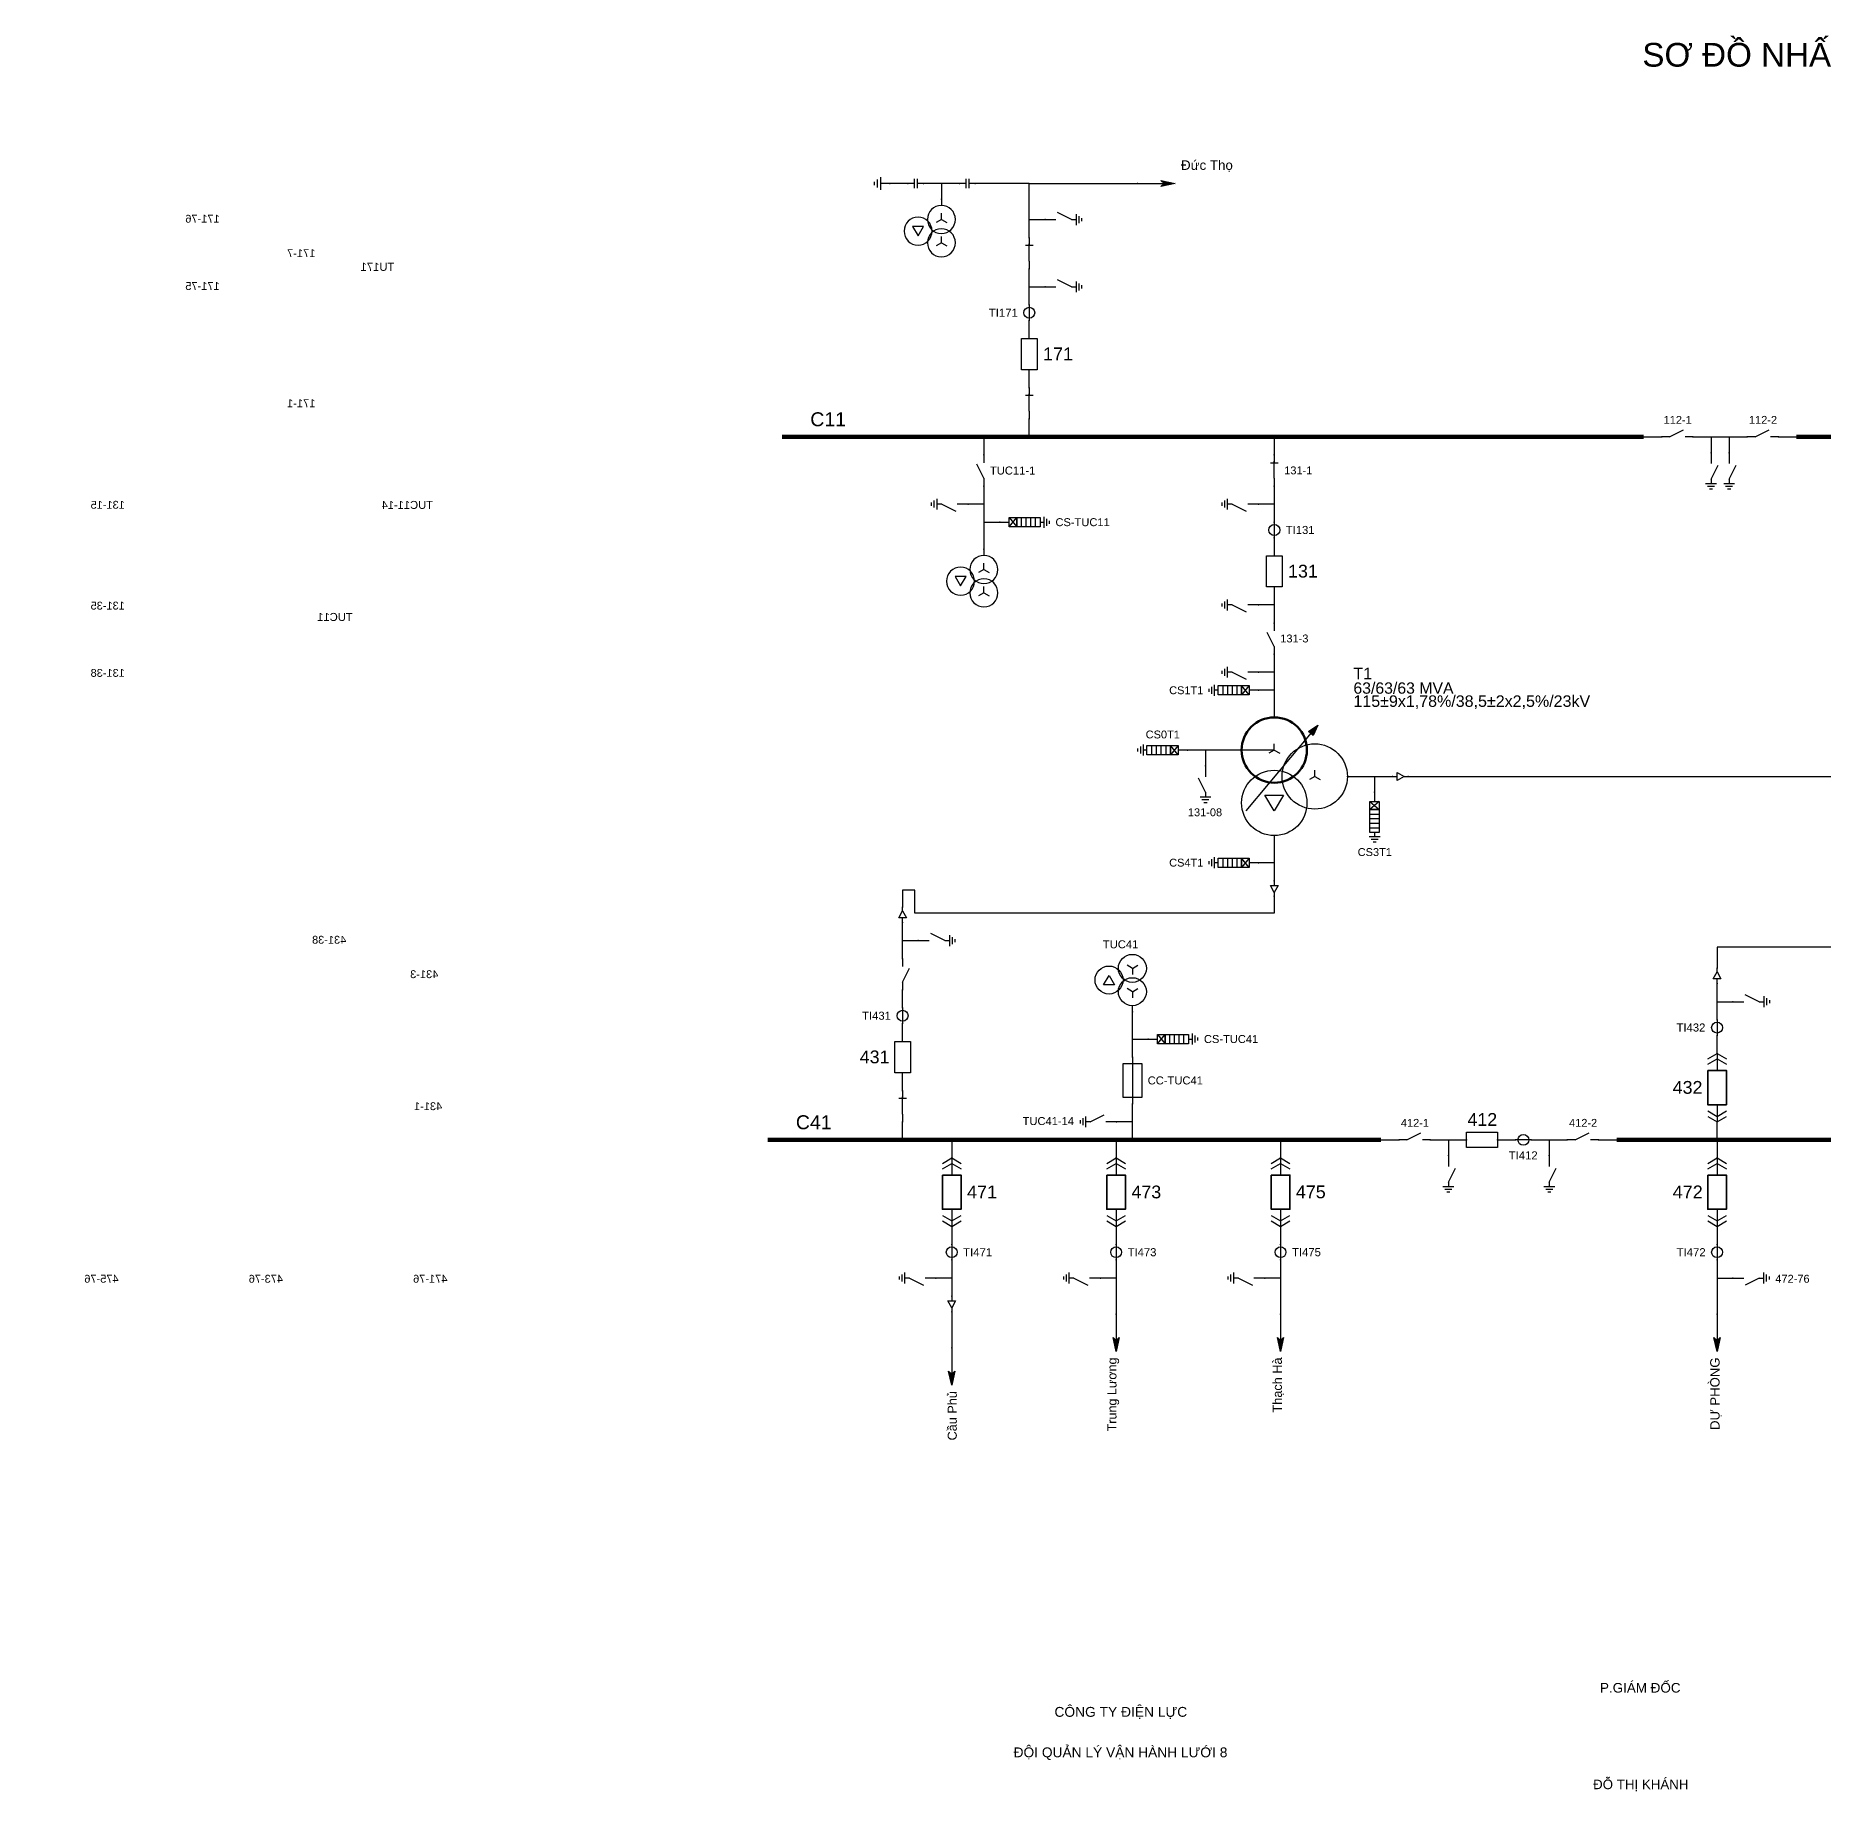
# Model space of a CAD drawing. Header units: millimetres. Extents: x -377 to 411, y 8 to 290.
# Drawn here: x -99.3 to 188, y 7.9 to 290.1 of the extents above; entities that cross this region are included whole.
import ezdxf

# ---------------------------------------------------------------- set-up
doc = ezdxf.new("R2010")
doc.units = ezdxf.units.MM
for name, color, linetype, lineweight in [('BUSBAR_110KV', 1, 'Continuous', 50), ('BUSBAR_22KV', 5, 'Continuous', 50), ('GROUND', 3, 'Continuous', 25), ('HV_110KV', 1, 'Continuous', 25), ('MV_22KV', 5, 'Continuous', 25), ('MV_35KV', 30, 'Continuous', 25)]:
    doc.layers.add(name, color=color, linetype=linetype, lineweight=lineweight)
doc.layers.add('SYM_PORTS', color=8, linetype='Continuous', plot=False)
doc.layers.add('TEXT', color=7, linetype='Continuous')
doc.styles.add('SLD_TEXT', font='arial.ttf')

# ---------------------------------------------------------------- blocks, each defined once
blk = doc.blocks.new('SYM_DISCONNECTOR_CLOSED')
at = {"lineweight": 25}
for points in [[(-0.625, 1.25), (0.625, 1.25)], [(0, 2.5), (0, 1.25)], [(0, -1.25), (0, 1.5)], [(0, -1.25), (0, -2.5)]]:
    blk.add_lwpolyline(points, dxfattribs=at)
at = {"layer": 'SYM_PORTS'}
for p in [(0, 2.5), (0, -2.5)]:
    blk.add_point(p, dxfattribs=at)
blk.add_attdef('DEVICE_CODE', (1.625, -0.5), '', height=2)
blk = doc.blocks.new('SYM_CIRCUIT_BREAKER')
at = {"lineweight": 25}
blk.add_lwpolyline([(-1.25, 2.5), (1.25, 2.5), (1.25, -2.5), (-1.25, -2.5)], close=True, dxfattribs=at)
at = {"layer": 'SYM_PORTS'}
for p in [(0, 2.5), (0, -2.5)]:
    blk.add_point(p, dxfattribs=at)
blk.add_attdef('DEVICE_CODE', (2.25, -0.5), '', height=2)
at = {"flags": 1}
blk.add_attdef('RATING', (2.25, -3.5), '', height=2, dxfattribs=at)
blk = doc.blocks.new('SYM_CURRENT_TRANSFORMER')
at = {"lineweight": 25}
blk.add_lwpolyline([(0, 1.25), (0, -1.25)], dxfattribs=at)
blk.add_circle((0, 0), 0.875, dxfattribs=at)
at = {"layer": 'SYM_PORTS'}
for p in [(0, 1.25), (0, -1.25)]:
    blk.add_point(p, dxfattribs=at)
blk.add_attdef('DEVICE_CODE', (1.875, -1.75), '', height=2)
at = {"flags": 1}
blk.add_attdef('RATIO', (1.875, -4.75), '', height=2, dxfattribs=at)
blk = doc.blocks.new('SYM_EARTHING_SWITCH_OPEN')
at = {"lineweight": 25}
for points in [[(0, 3), (0, 1.25)], [(0, -1.25), (-1.125, 1)], [(-0.875, -2), (0.875, -2)], [(-0.5625, -2.4375), (0.5625, -2.4375)], [(0, -1.25), (0, -2)], [(-0.25, -2.875), (0.25, -2.875)]]:
    blk.add_lwpolyline(points, dxfattribs=at)
at = {"layer": 'SYM_PORTS'}
blk.add_point((0, 3), dxfattribs=at)
blk.add_attdef('DEVICE_CODE', (1.875, 0), '', height=2)
blk = doc.blocks.new('SYM_COUPLING_CAPACITOR')
at = {"lineweight": 25}
for points in [[(-0.75, 0.25), (0.75, 0.25)], [(0, 1.25), (0, 0.25)], [(-0.75, -0.25), (0.75, -0.25)], [(0, -0.25), (0, -1.25)]]:
    blk.add_lwpolyline(points, dxfattribs=at)
at = {"layer": 'SYM_PORTS'}
for p in [(0, 1.25), (0, -1.25)]:
    blk.add_point(p, dxfattribs=at)
blk.add_attdef('DEVICE_CODE', (1.75, -1.75), '', height=2)
blk = doc.blocks.new('SYM_VOLTAGE_TRANSFORMER')
at = {"lineweight": 25}
for points in [[(0, 4.625), (0, 3.625)], [(0, 1.375), (-0.8625, 0.875)], [(0, 1.375), (0, 2.375)], [(0, 1.375), (0.8625, 0.875)], [(0, -2.375), (-0.8625, -2.875)], [(0, -2.375), (0, -1.375)], [(0, -2.375), (0.8625, -2.875)]]:
    blk.add_lwpolyline(points, dxfattribs=at)
blk.add_lwpolyline([(2.875, 0.25), (4.625, 0.25), (3.75, -1.25)], close=True, dxfattribs=at)
for centre in [(0, 1.375), (3.75, -0.5), (0, -2.375)]:
    blk.add_circle(centre, 2.25, dxfattribs=at)
at = {"layer": 'SYM_PORTS'}
blk.add_point((0, 4.625), dxfattribs=at)
blk.add_attdef('DEVICE_CODE', (7, 1.625), '', height=2)
at = {"flags": 1}
blk.add_attdef('RATIO', (7, -1.375), '', height=2, dxfattribs=at)
blk = doc.blocks.new('SYM_GROUND_SYMBOL')
at = {"lineweight": 25}
for points in [[(0, 1.25), (0, -0.25)], [(-1, -0.25), (1, -0.25)], [(-0.625, -0.75), (0.625, -0.75)], [(-0.25, -1.25), (0.25, -1.25)]]:
    blk.add_lwpolyline(points, dxfattribs=at)
at = {"layer": 'SYM_PORTS'}
blk.add_point((0, 1.25), dxfattribs=at)
blk = doc.blocks.new('SYM_LINE_FEEDER_ARROW')
blk.add_hatch(color=7).paths.add_polyline_path([(0, -3), (-0.5, -0.75), (0, -1.25), (0.5, -0.75)])
at = {"lineweight": 25}
blk.add_lwpolyline([(0, 3), (0, -1.25)], dxfattribs=at)
blk.add_lwpolyline([(0, -3), (-0.5, -0.75), (0, -1.25), (0.5, -0.75)], close=True, dxfattribs=at)
at = {"layer": 'SYM_PORTS'}
blk.add_point((0, 3), dxfattribs=at)
blk.add_attdef('LINE_NAME', (1.5, 0), '', height=2)
blk = doc.blocks.new('SYM_DISCONNECTOR_OPEN')
at = {"lineweight": 25}
for points in [[(0, -1.25), (-1.125, 1)], [(0, 2.5), (0, 1.25)], [(0, -1.25), (0, -2.5)]]:
    blk.add_lwpolyline(points, dxfattribs=at)
at = {"layer": 'SYM_PORTS'}
for p in [(0, 2.5), (0, -2.5)]:
    blk.add_point(p, dxfattribs=at)
blk.add_attdef('DEVICE_CODE', (1, -0.5), '', height=2)
blk = doc.blocks.new('SYM_SURGE_ARRESTER')
at = {"lineweight": 25}
for points in [[(0, 4), (0, 2.5)], [(-0.75, 2.5), (0.75, 1.25)], [(0.75, 2.5), (-0.75, 1.25)], [(-0.75, 0.5), (0.75, 0.5)], [(-0.75, -0.25), (0.75, -0.25)], [(-0.75, -1), (0.75, -1)], [(-0.75, -1.75), (0.75, -1.75)], [(0, -2.5), (0, -3.125)], [(-0.875, -3.125), (0.875, -3.125)], [(-0.5625, -3.5625), (0.5625, -3.5625)], [(-0.25, -4), (0.25, -4)]]:
    blk.add_lwpolyline(points, dxfattribs=at)
for points in [[(-0.75, 2.5), (0.75, 2.5), (0.75, 1.25), (-0.75, 1.25)], [(-0.75, 1.25), (0.75, 1.25), (0.75, -2.5), (-0.75, -2.5)]]:
    blk.add_lwpolyline(points, close=True, dxfattribs=at)
at = {"layer": 'SYM_PORTS'}
blk.add_point((0, 4), dxfattribs=at)
blk.add_attdef('DEVICE_CODE', (1.875, 1), '', height=2)
blk = doc.blocks.new('SYM_TRANSFORMER_3W')
blk.add_hatch(color=7).paths.add_polyline_path([(3.75, 8.25), (3.0125, 6.575), (2.2375, 7.225)])
at = {"lineweight": 25}
for points in [[(-7.75, -5.5), (3.0125, 7.35)], [(-3.25, 4.25), (-8.5, 4.25)], [(-3.25, 4.25), (-4.1125, 3.75)], [(-3.25, 4.25), (-3.25, 5.25)], [(-3.25, 4.25), (-2.3875, 3.75)], [(3.25, 0), (2.3875, -0.5)], [(3.25, 0), (3.25, 1)], [(3.25, 0), (4.1125, -0.5)]]:
    blk.add_lwpolyline(points, dxfattribs=at)
for points in [[(3.75, 8.25), (3.0125, 6.575), (2.2375, 7.225)], [(-4.75, -3), (-1.75, -3), (-3.25, -5.5)]]:
    blk.add_lwpolyline(points, close=True, dxfattribs=at)
at = {"lineweight": 50}
blk.add_circle((-3.25, 4.25), 5.25, dxfattribs=at)
at = {"lineweight": 25}
for centre in [(3.25, 0), (-3.25, -4.25)]:
    blk.add_circle(centre, 5.25, dxfattribs=at)
at = {"layer": 'SYM_PORTS'}
for p in [(-3.25, 9.5), (-8.5, 4.25), (8.5, 0), (-3.25, -9.5)]:
    blk.add_point(p, dxfattribs=at)
blk.add_attdef('DEVICE_CODE', (9.5, 6.5), '', height=2)
at = {"flags": 1}
for tag, p in [('POWER', (9.5, 3.5)), ('VOLTAGE_RATIO', (9.5, 0.5))]:
    blk.add_attdef(tag, p, '', height=2, dxfattribs=at)
blk = doc.blocks.new('SYM_CABLE_TERMINATION')
at = {"lineweight": 25}
blk.add_lwpolyline([(-0.625, 0.5), (0.625, 0.5), (0, -0.625)], close=True, dxfattribs=at)
for points in [[(0, 1.25), (0, 0.5)], [(0, -0.625), (0, -1.25)]]:
    blk.add_lwpolyline(points, dxfattribs=at)
at = {"layer": 'SYM_PORTS'}
for p in [(0, 1.25), (0, -1.25)]:
    blk.add_point(p, dxfattribs=at)
blk = doc.blocks.new('SYM_DRAWOUT_BREAKER')
at = {"lineweight": 25}
for points in [[(-1.5, 4.625), (0, 5.5), (1.5, 4.625)], [(-1.5, 3.75), (0, 4.625), (1.5, 3.75)], [(0, 5.5), (0, 2.75)], [(0, -2.75), (0, -5.5)], [(-1.5, -3.75), (0, -4.625), (1.5, -3.75)], [(-1.5, -4.625), (0, -5.5), (1.5, -4.625)]]:
    blk.add_lwpolyline(points, dxfattribs=at)
at = {"lineweight": 35}
blk.add_lwpolyline([(-1.5, 2.75), (1.5, 2.75), (1.5, -2.75), (-1.5, -2.75)], close=True, dxfattribs=at)
at = {"layer": 'SYM_PORTS'}
for p in [(0, 5.5), (0, -5.5)]:
    blk.add_point(p, dxfattribs=at)
blk.add_attdef('DEVICE_CODE', (2.5, 2.5), '', height=2)
at = {"flags": 1}
blk.add_attdef('RATING', (2.5, -0.5), '', height=2, dxfattribs=at)
blk = doc.blocks.new('SYM_FUSE_DISCONNECTOR')
at = {"lineweight": 25}
blk.add_lwpolyline([(0, 3.75), (0, -3.75)], dxfattribs=at)
blk.add_lwpolyline([(-1.5, 2.75), (1.5, 2.75), (1.5, -2.75), (-1.5, -2.75)], close=True, dxfattribs=at)
at = {"layer": 'SYM_PORTS'}
for p in [(0, 3.75), (0, -3.75)]:
    blk.add_point(p, dxfattribs=at)
blk.add_attdef('DEVICE_CODE', (2.5, 0.75), '', height=2)
at = {"flags": 1}
blk.add_attdef('RATING', (2.5, -2.25), '', height=2, dxfattribs=at)

msp = doc.modelspace()

# ---------------------------------------------------------------- linework, layer by layer
at = {"layer": 'BUSBAR_110KV', "const_width": 0.689}
for points in [[(20.66, 225.6), (159.13, 225.6)], [(183.65, 225.6), (326.64, 225.6)]]:
    msp.add_lwpolyline(points, dxfattribs=at)
at = {"layer": 'BUSBAR_22KV', "const_width": 0.689}
for points in [[(18.34, 112.6), (116.91, 112.6)], [(154.74, 112.6), (257.82, 112.6)]]:
    msp.add_lwpolyline(points, dxfattribs=at)
at = {"layer": 'GROUND'}
msp.add_lwpolyline([(40.85, 266.33), (37.95, 266.33)], dxfattribs=at)
at = {"layer": 'HV_110KV'}
for points in [[(46.25, 266.33), (43.35, 266.33)], [(49.16, 266.33), (46.25, 266.33)], [(46.25, 266.33), (46.25, 263.8)], [(60.37, 266.33), (51.66, 266.33)], [(60.37, 260.52), (60.37, 266.33)], [(60.37, 266.33), (77.79, 266.33)], [(60.37, 257.62), (60.37, 260.52)], [(60.37, 260.52), (62.9, 260.52)], [(60.37, 249.71), (60.37, 252.62)], [(60.37, 246.81), (60.37, 249.71)], [(60.37, 249.71), (62.9, 249.71)], [(60.37, 241.4), (60.37, 244.31)], [(60.37, 233.5), (60.37, 236.4)], [(60.37, 225.6), (60.37, 228.5)], [(53.08, 225.6), (53.08, 222.69)], [(99.75, 225.6), (99.75, 222.69)], [(159.13, 225.6), (162.03, 225.6)], [(167.03, 225.6), (169.94, 225.6)], [(169.94, 225.6), (169.94, 223.06)], [(169.94, 225.6), (172.84, 225.6)], [(172.84, 225.6), (172.84, 223.06)], [(172.84, 225.6), (175.75, 225.6)], [(180.75, 225.6), (183.65, 225.6)], [(53.08, 217.69), (53.08, 214.79)], [(99.75, 217.69), (99.75, 214.79)], [(53.08, 214.79), (50.55, 214.79)], [(53.08, 214.79), (53.08, 211.88)], [(99.75, 214.79), (97.22, 214.79)], [(99.75, 214.79), (99.75, 211.88)], [(53.08, 211.88), (55.62, 211.88)], [(53.08, 211.88), (53.08, 207.53)], [(99.75, 209.38), (99.75, 206.48)], [(99.75, 201.48), (99.75, 198.58)], [(99.75, 198.58), (97.22, 198.58)], [(99.75, 198.58), (99.75, 195.67)], [(99.75, 190.67), (99.75, 187.77)], [(99.75, 187.77), (97.22, 187.77)], [(99.75, 187.77), (99.75, 184.86)], [(99.75, 184.86), (97.22, 184.86)], [(99.75, 184.86), (99.75, 180.51)], [(88.69, 175.26), (85.79, 175.26)], [(94.5, 175.26), (88.69, 175.26)], [(88.69, 175.26), (88.69, 172.73)]]:
    msp.add_lwpolyline(points, dxfattribs=at)
at = {"layer": 'MV_22KV'}
for points in [[(99.75, 161.51), (99.75, 157.15)], [(99.75, 157.15), (97.22, 157.15)], [(99.75, 157.15), (99.75, 154.25)], [(99.75, 151.75), (99.75, 149.05), (42, 149.05), (42, 152.72), (40.01, 152.72), (40.01, 150.02)], [(256.99, 151.75), (256.99, 149.05), (256.99, 143.55), (170.9, 143.55), (170.9, 142.91), (170.9, 140.21)], [(40.01, 144.62), (40.01, 147.52)], [(40.01, 141.71), (40.01, 144.62)], [(40.01, 144.62), (42.54, 144.62)], [(40.01, 133.81), (40.01, 136.71)], [(170.9, 134.81), (170.9, 137.71)], [(76.94, 128.81), (76.94, 133.16)], [(170.9, 131.9), (170.9, 134.81)], [(170.9, 134.81), (173.43, 134.81)], [(40.01, 128.4), (40.01, 131.31)], [(170.9, 126.5), (170.9, 129.4)], [(76.94, 125.9), (76.94, 128.81)], [(76.94, 128.81), (79.48, 128.81)], [(40.01, 120.5), (40.01, 123.4)], [(76.94, 115.5), (76.94, 118.4)], [(40.01, 112.6), (40.01, 115.5)], [(76.94, 115.5), (74.41, 115.5)], [(76.94, 112.6), (76.94, 115.5)], [(170.9, 112.6), (170.9, 115.5)], [(47.91, 112.6), (47.91, 109.69)], [(74.33, 112.6), (74.33, 109.69)], [(100.75, 112.6), (100.75, 109.69)], [(116.91, 112.6), (119.81, 112.6)], [(124.81, 112.6), (127.72, 112.6)], [(127.72, 112.6), (127.72, 110.06)], [(127.72, 112.6), (130.62, 112.6)], [(135.62, 112.6), (138.53, 112.6)], [(141.03, 112.6), (143.93, 112.6)], [(143.93, 112.6), (143.93, 110.06)], [(143.93, 112.6), (146.83, 112.6)], [(151.83, 112.6), (154.74, 112.6)], [(170.9, 112.6), (170.9, 109.69)], [(47.91, 98.69), (47.91, 95.79)], [(74.33, 98.69), (74.33, 95.79)], [(100.75, 98.69), (100.75, 95.79)], [(170.9, 98.69), (170.9, 95.79)], [(47.91, 93.29), (47.91, 90.38)], [(74.33, 93.29), (74.33, 90.38)], [(100.75, 93.29), (100.75, 90.38)], [(170.9, 93.29), (170.9, 90.38)], [(47.91, 90.38), (45.38, 90.38)], [(47.91, 90.38), (47.91, 87.48)], [(74.33, 90.38), (71.8, 90.38)], [(74.33, 90.38), (74.33, 84.58)], [(100.75, 90.38), (98.22, 90.38)], [(100.75, 90.38), (100.75, 84.58)], [(170.9, 90.38), (173.43, 90.38)], [(170.9, 90.38), (170.9, 84.58)], [(47.91, 84.98), (47.91, 79.17)]]:
    msp.add_lwpolyline(points, dxfattribs=at)
at = {"layer": 'MV_35KV'}
msp.add_lwpolyline([(121.26, 171.01), (123.96, 171.01), (238.5, 171.01), (238.5, 118.05), (342, 118.05), (342, 65.55), (408, 65.55), (408, 235.05), (391.97, 235.05), (391.97, 237.12, -1), (391.97, 239.12), (391.97, 257.68), (389.27, 257.68)], format="xyb", dxfattribs=at)
for points in [[(111.5, 171.01), (115.86, 171.01)], [(115.86, 171.01), (115.86, 168.48)], [(115.86, 171.01), (118.76, 171.01)]]:
    msp.add_lwpolyline(points, dxfattribs=at)

# ---------------------------------------------------------------- block references
at = {"layer": 'GROUND', "rotation": 270}
msp.add_blockref('SYM_GROUND_SYMBOL', (36.7, 266.33), dxfattribs=at)
at = {"layer": 'HV_110KV'}
for name, p, rotation in [('SYM_COUPLING_CAPACITOR', (42.1, 266.33), 270), ('SYM_COUPLING_CAPACITOR', (50.41, 266.33), 270), ('SYM_LINE_FEEDER_ARROW', (80.79, 266.33), 90)]:
    msp.add_blockref(name, p, dxfattribs=dict(at, rotation=rotation))
ref = msp.add_blockref('SYM_EARTHING_SWITCH_OPEN', (65.9, 260.52), dxfattribs=dict(at, xscale=-1, rotation=90))
ref.add_attrib('DEVICE_CODE', '171-76', (69.74, 260.03), dxfattribs={"layer": 'TEXT', "extrusion": (0, 0, -1), "height": 1.267, "style": 'SLD_TEXT'})
ref = msp.add_blockref('SYM_VOLTAGE_TRANSFORMER', (46.25, 259.17), dxfattribs=dict(at, xscale=-1))
ref.add_attrib('DEVICE_CODE', 'TU171', (41.67, 252.29), dxfattribs={"layer": 'TEXT', "extrusion": (0, 0, -1), "height": 1.291, "style": 'SLD_TEXT'})
ref = msp.add_blockref('SYM_DISCONNECTOR_CLOSED', (60.37, 255.12), dxfattribs=dict(at, xscale=-1))
ref.add_attrib('DEVICE_CODE', '171-7', (54.33, 254.49), dxfattribs={"layer": 'TEXT', "extrusion": (0, 0, -1), "height": 1.28, "style": 'SLD_TEXT'})
ref = msp.add_blockref('SYM_EARTHING_SWITCH_OPEN', (65.9, 249.71), dxfattribs=dict(at, xscale=-1, rotation=90))
ref.add_attrib('DEVICE_CODE', '171-75', (69.74, 249.22), dxfattribs={"layer": 'TEXT', "extrusion": (0, 0, -1), "height": 1.267, "style": 'SLD_TEXT'})
ref = msp.add_blockref('SYM_CURRENT_TRANSFORMER', (60.37, 245.56), dxfattribs=at)
ref.add_attrib('DEVICE_CODE', 'TI171', (53.87, 244.9), dxfattribs={"layer": 'TEXT', "height": 1.309, "style": 'SLD_TEXT'})
ref = msp.add_blockref('SYM_CIRCUIT_BREAKER', (60.37, 238.9), dxfattribs=at)
ref.add_attrib('DEVICE_CODE', '171', (62.58, 237.9), dxfattribs={"layer": 'TEXT', "height": 2.071, "style": 'SLD_TEXT'})
ref = msp.add_blockref('SYM_DISCONNECTOR_CLOSED', (60.37, 231), dxfattribs=dict(at, xscale=-1))
ref.add_attrib('DEVICE_CODE', '171-1', (54.33, 230.37), dxfattribs={"layer": 'TEXT', "extrusion": (0, 0, -1), "height": 1.28, "style": 'SLD_TEXT'})
ref = msp.add_blockref('SYM_DISCONNECTOR_OPEN', (164.53, 225.6), dxfattribs=dict(at, rotation=270))
ref.add_attrib('DEVICE_CODE', '112-1', (162.31, 227.7), dxfattribs={"layer": 'TEXT', "height": 1.266, "style": 'SLD_TEXT'})
ref = msp.add_blockref('SYM_DISCONNECTOR_OPEN', (178.25, 225.6), dxfattribs=dict(at, rotation=270))
ref.add_attrib('DEVICE_CODE', '112-2', (176.02, 227.7), dxfattribs={"layer": 'TEXT', "height": 1.266, "style": 'SLD_TEXT'})
ref = msp.add_blockref('SYM_DISCONNECTOR_OPEN', (212.87, 220.19), dxfattribs=dict(at, xscale=-1))
ref.add_attrib('DEVICE_CODE', 'TUC12-2', (204.59, 219.55), dxfattribs={"layer": 'TEXT', "extrusion": (0, 0, -1), "height": 1.286, "style": 'SLD_TEXT'})
ref = msp.add_blockref('SYM_EARTHING_SWITCH_OPEN', (172.84, 220.06), dxfattribs=dict(at, xscale=-1))
ref.add_attrib('DEVICE_CODE', '112-25', (172.97, 214.96), dxfattribs={"layer": 'TEXT', "extrusion": (0, 0, -1), "height": 1.265, "style": 'SLD_TEXT'})
ref = msp.add_blockref('SYM_EARTHING_SWITCH_OPEN', (169.94, 220.06), dxfattribs=dict(at, xscale=-1))
ref.add_attrib('DEVICE_CODE', '112-15', (167.36, 214.96), dxfattribs={"layer": 'TEXT', "extrusion": (0, 0, -1), "height": 1.265, "style": 'SLD_TEXT'})
ref = msp.add_blockref('SYM_DISCONNECTOR_OPEN', (53.08, 220.19), dxfattribs=at)
ref.add_attrib('DEVICE_CODE', 'TUC11-1', (54.05, 219.55), dxfattribs={"layer": 'TEXT', "height": 1.286, "style": 'SLD_TEXT'})
ref = msp.add_blockref('SYM_DISCONNECTOR_CLOSED', (99.75, 220.19), dxfattribs=at)
ref.add_attrib('DEVICE_CODE', '131-1', (101.34, 219.58), dxfattribs={"layer": 'TEXT', "height": 1.266, "style": 'SLD_TEXT'})
ref = msp.add_blockref('SYM_EARTHING_SWITCH_OPEN', (251.46, 214.79), dxfattribs=dict(at, xscale=-1, rotation=270))
ref.add_attrib('DEVICE_CODE', '132-25', (242.21, 214.05), dxfattribs={"layer": 'TEXT', "extrusion": (0, 0, -1), "height": 1.265, "style": 'SLD_TEXT'})
ref = msp.add_blockref('SYM_EARTHING_SWITCH_OPEN', (94.22, 214.79), dxfattribs=dict(at, xscale=-1, rotation=270))
ref.add_attrib('DEVICE_CODE', '131-15', (84.97, 214.05), dxfattribs={"layer": 'TEXT', "extrusion": (0, 0, -1), "height": 1.265, "style": 'SLD_TEXT'})
ref = msp.add_blockref('SYM_EARTHING_SWITCH_OPEN', (47.55, 214.79), dxfattribs=dict(at, xscale=-1, rotation=270))
ref.add_attrib('DEVICE_CODE', 'TUC11-14', (35.45, 214.02), dxfattribs={"layer": 'TEXT', "extrusion": (0, 0, -1), "height": 1.282, "style": 'SLD_TEXT'})
ref = msp.add_blockref('SYM_SURGE_ARRESTER', (59.62, 211.88), dxfattribs=dict(at, rotation=90))
ref.add_attrib('DEVICE_CODE', 'CS-TUC11', (64.58, 211.25), dxfattribs={"layer": 'TEXT', "height": 1.277, "style": 'SLD_TEXT'})
ref = msp.add_blockref('SYM_CURRENT_TRANSFORMER', (99.75, 210.63), dxfattribs=at)
ref.add_attrib('DEVICE_CODE', 'TI131', (101.59, 209.99), dxfattribs={"layer": 'TEXT', "height": 1.296, "style": 'SLD_TEXT'})
ref = msp.add_blockref('SYM_VOLTAGE_TRANSFORMER', (53.08, 202.9), dxfattribs=dict(at, xscale=-1))
ref.add_attrib('DEVICE_CODE', 'TUC11', (48.35, 196.01), dxfattribs={"layer": 'TEXT', "extrusion": (0, 0, -1), "height": 1.288, "style": 'SLD_TEXT'})
ref = msp.add_blockref('SYM_CIRCUIT_BREAKER', (99.75, 203.98), dxfattribs=at)
ref.add_attrib('DEVICE_CODE', '131', (101.96, 202.99), dxfattribs={"layer": 'TEXT', "height": 2.053, "style": 'SLD_TEXT'})
ref = msp.add_blockref('SYM_EARTHING_SWITCH_OPEN', (251.46, 198.58), dxfattribs=dict(at, xscale=-1, rotation=270))
ref.add_attrib('DEVICE_CODE', '132-35', (242.21, 197.84), dxfattribs={"layer": 'TEXT', "extrusion": (0, 0, -1), "height": 1.265, "style": 'SLD_TEXT'})
ref = msp.add_blockref('SYM_EARTHING_SWITCH_OPEN', (94.22, 198.58), dxfattribs=dict(at, xscale=-1, rotation=270))
ref.add_attrib('DEVICE_CODE', '131-35', (84.97, 197.84), dxfattribs={"layer": 'TEXT', "extrusion": (0, 0, -1), "height": 1.265, "style": 'SLD_TEXT'})
ref = msp.add_blockref('SYM_DISCONNECTOR_OPEN', (99.75, 193.17), dxfattribs=at)
ref.add_attrib('DEVICE_CODE', '131-3', (100.71, 192.56), dxfattribs={"layer": 'TEXT', "height": 1.266, "style": 'SLD_TEXT'})
ref = msp.add_blockref('SYM_EARTHING_SWITCH_OPEN', (251.46, 187.77), dxfattribs=dict(at, xscale=-1, rotation=270))
ref.add_attrib('DEVICE_CODE', '132-38', (242.21, 187.03), dxfattribs={"layer": 'TEXT', "extrusion": (0, 0, -1), "height": 1.265, "style": 'SLD_TEXT'})
ref = msp.add_blockref('SYM_EARTHING_SWITCH_OPEN', (94.22, 187.77), dxfattribs=dict(at, xscale=-1, rotation=270))
ref.add_attrib('DEVICE_CODE', '131-38', (84.97, 187.03), dxfattribs={"layer": 'TEXT', "extrusion": (0, 0, -1), "height": 1.265, "style": 'SLD_TEXT'})
ref = msp.add_blockref('SYM_TRANSFORMER_3W', (103, 171.01), dxfattribs=at)
ref.add_attrib('DEVICE_CODE', 'T1', (112.46, 186.65), dxfattribs={"layer": 'TEXT', "height": 1.843, "style": 'SLD_TEXT'})
ref = msp.add_blockref('SYM_SURGE_ARRESTER', (93.22, 184.86), dxfattribs=dict(at, rotation=270))
ref.add_attrib('DEVICE_CODE', 'CS1T1', (82.85, 184.24), dxfattribs={"layer": 'TEXT', "height": 1.263, "style": 'SLD_TEXT'})
ref = msp.add_blockref('SYM_SURGE_ARRESTER', (81.79, 175.26), dxfattribs=dict(at, rotation=270))
ref.add_attrib('DEVICE_CODE', 'CS0T1', (79.08, 177.13), dxfattribs={"layer": 'TEXT', "height": 1.263, "style": 'SLD_TEXT'})
ref = msp.add_blockref('SYM_EARTHING_SWITCH_OPEN', (88.69, 169.73), dxfattribs=at)
ref.add_attrib('DEVICE_CODE', '131-08', (85.86, 164.62), dxfattribs={"layer": 'TEXT', "height": 1.265, "style": 'SLD_TEXT'})
at = {"layer": 'MV_22KV'}
ref = msp.add_blockref('SYM_SURGE_ARRESTER', (93.22, 157.15), dxfattribs=dict(at, rotation=270))
ref.add_attrib('DEVICE_CODE', 'CS4T1', (82.85, 156.53), dxfattribs={"layer": 'TEXT', "height": 1.263, "style": 'SLD_TEXT'})
for name, p in [('SYM_CABLE_TERMINATION', (99.75, 153)), ('SYM_CABLE_TERMINATION', (47.91, 86.23)), ('SYM_LINE_FEEDER_ARROW', (74.33, 81.58)), ('SYM_LINE_FEEDER_ARROW', (100.75, 81.58)), ('SYM_LINE_FEEDER_ARROW', (170.9, 81.58)), ('SYM_LINE_FEEDER_ARROW', (47.91, 76.17))]:
    msp.add_blockref(name, p, dxfattribs=at)
at = {"layer": 'MV_22KV', "rotation": 180}
for p in [(40.01, 148.77), (170.9, 138.96)]:
    msp.add_blockref('SYM_CABLE_TERMINATION', p, dxfattribs=at)
at = {"layer": 'MV_22KV'}
ref = msp.add_blockref('SYM_EARTHING_SWITCH_OPEN', (45.54, 144.62), dxfattribs=dict(at, xscale=-1, rotation=90))
ref.add_attrib('DEVICE_CODE', '431-38', (49.38, 144.13), dxfattribs={"layer": 'TEXT', "extrusion": (0, 0, -1), "height": 1.265, "style": 'SLD_TEXT'})
ref = msp.add_blockref('SYM_VOLTAGE_TRANSFORMER', (76.94, 137.79), dxfattribs=dict(at, rotation=180))
ref.add_attrib('DEVICE_CODE', 'TUC41', (72.2, 143.39), dxfattribs={"layer": 'TEXT', "height": 1.288, "style": 'SLD_TEXT'})
ref = msp.add_blockref('SYM_DISCONNECTOR_OPEN', (40.01, 139.21), dxfattribs=dict(at, xscale=-1))
ref.add_attrib('DEVICE_CODE', '431-3', (34.59, 138.6), dxfattribs={"layer": 'TEXT', "extrusion": (0, 0, -1), "height": 1.266, "style": 'SLD_TEXT'})
ref = msp.add_blockref('SYM_EARTHING_SWITCH_OPEN', (176.43, 134.81), dxfattribs=dict(at, xscale=-1, rotation=90))
ref.add_attrib('DEVICE_CODE', '432-38', (180.26, 134.32), dxfattribs={"layer": 'TEXT', "extrusion": (0, 0, -1), "height": 1.265, "style": 'SLD_TEXT'})
ref = msp.add_blockref('SYM_CURRENT_TRANSFORMER', (40.01, 132.56), dxfattribs=at)
ref.add_attrib('DEVICE_CODE', 'TI431', (33.51, 131.91), dxfattribs={"layer": 'TEXT', "height": 1.296, "style": 'SLD_TEXT'})
ref = msp.add_blockref('SYM_SURGE_ARRESTER', (83.48, 128.81), dxfattribs=dict(at, rotation=90))
ref.add_attrib('DEVICE_CODE', 'CS-TUC41', (88.44, 128.17), dxfattribs={"layer": 'TEXT', "height": 1.277, "style": 'SLD_TEXT'})
ref = msp.add_blockref('SYM_CURRENT_TRANSFORMER', (170.9, 130.65), dxfattribs=at)
ref.add_attrib('DEVICE_CODE', 'TI432', (164.39, 130.01), dxfattribs={"layer": 'TEXT', "height": 1.296, "style": 'SLD_TEXT'})
ref = msp.add_blockref('SYM_CIRCUIT_BREAKER', (40.01, 125.9), dxfattribs=at)
ref.add_attrib('DEVICE_CODE', '431', (33.13, 124.91), dxfattribs={"layer": 'TEXT', "height": 2.053, "style": 'SLD_TEXT'})
ref = msp.add_blockref('SYM_DRAWOUT_BREAKER', (170.9, 121), dxfattribs=at)
ref.add_attrib('DEVICE_CODE', '432', (163.77, 120.01), dxfattribs={"layer": 'TEXT', "height": 2.053, "style": 'SLD_TEXT'})
ref = msp.add_blockref('SYM_FUSE_DISCONNECTOR', (76.94, 122.15), dxfattribs=at)
ref.add_attrib('DEVICE_CODE', 'CC-TUC41', (79.4, 121.51), dxfattribs={"layer": 'TEXT', "height": 1.285, "style": 'SLD_TEXT'})
ref = msp.add_blockref('SYM_DISCONNECTOR_CLOSED', (40.01, 118), dxfattribs=dict(at, xscale=-1))
ref.add_attrib('DEVICE_CODE', '431-1', (33.97, 117.38), dxfattribs={"layer": 'TEXT', "extrusion": (0, 0, -1), "height": 1.266, "style": 'SLD_TEXT'})
ref = msp.add_blockref('SYM_EARTHING_SWITCH_OPEN', (71.41, 115.5), dxfattribs=dict(at, rotation=270))
ref.add_attrib('DEVICE_CODE', 'TUC41-14', (59.3, 114.98), dxfattribs={"layer": 'TEXT', "height": 1.282, "style": 'SLD_TEXT'})
ref = msp.add_blockref('SYM_DISCONNECTOR_OPEN', (122.31, 112.6), dxfattribs=dict(at, rotation=270))
ref.add_attrib('DEVICE_CODE', '412-1', (120.09, 114.7), dxfattribs={"layer": 'TEXT', "height": 1.266, "style": 'SLD_TEXT'})
ref = msp.add_blockref('SYM_CIRCUIT_BREAKER', (133.12, 112.6), dxfattribs=dict(at, rotation=270))
ref.add_attrib('DEVICE_CODE', '412', (130.79, 114.85), dxfattribs={"layer": 'TEXT', "height": 2.049, "style": 'SLD_TEXT'})
ref = msp.add_blockref('SYM_DISCONNECTOR_OPEN', (149.33, 112.6), dxfattribs=dict(at, rotation=270))
ref.add_attrib('DEVICE_CODE', '412-2', (147.11, 114.7), dxfattribs={"layer": 'TEXT', "height": 1.266, "style": 'SLD_TEXT'})
ref = msp.add_blockref('SYM_CURRENT_TRANSFORMER', (139.78, 112.6), dxfattribs=dict(at, rotation=270))
ref.add_attrib('DEVICE_CODE', 'TI412', (137.44, 109.46), dxfattribs={"layer": 'TEXT', "height": 1.296, "style": 'SLD_TEXT'})
ref = msp.add_blockref('SYM_EARTHING_SWITCH_OPEN', (143.93, 107.06), dxfattribs=dict(at, xscale=-1))
ref.add_attrib('DEVICE_CODE', '412-25', (141.35, 101.96), dxfattribs={"layer": 'TEXT', "extrusion": (0, 0, -1), "height": 1.265, "style": 'SLD_TEXT'})
ref = msp.add_blockref('SYM_EARTHING_SWITCH_OPEN', (127.72, 107.06), dxfattribs=dict(at, xscale=-1))
ref.add_attrib('DEVICE_CODE', '412-15', (125.14, 101.96), dxfattribs={"layer": 'TEXT', "extrusion": (0, 0, -1), "height": 1.265, "style": 'SLD_TEXT'})
ref = msp.add_blockref('SYM_DRAWOUT_BREAKER', (47.91, 104.19), dxfattribs=at)
ref.add_attrib('DEVICE_CODE', '471', (50.37, 103.19), dxfattribs={"layer": 'TEXT', "height": 2.071, "style": 'SLD_TEXT'})
ref = msp.add_blockref('SYM_DRAWOUT_BREAKER', (74.33, 104.19), dxfattribs=at)
ref.add_attrib('DEVICE_CODE', '473', (76.79, 103.2), dxfattribs={"layer": 'TEXT', "height": 2.053, "style": 'SLD_TEXT'})
ref = msp.add_blockref('SYM_DRAWOUT_BREAKER', (100.75, 104.19), dxfattribs=at)
ref.add_attrib('DEVICE_CODE', '475', (103.21, 103.21), dxfattribs={"layer": 'TEXT', "height": 2.058, "style": 'SLD_TEXT'})
ref = msp.add_blockref('SYM_DRAWOUT_BREAKER', (170.9, 104.19), dxfattribs=at)
ref.add_attrib('DEVICE_CODE', '472', (163.77, 103.19), dxfattribs={"layer": 'TEXT', "height": 2.071, "style": 'SLD_TEXT'})
ref = msp.add_blockref('SYM_CURRENT_TRANSFORMER', (47.91, 94.54), dxfattribs=at)
ref.add_attrib('DEVICE_CODE', 'TI471', (49.74, 93.88), dxfattribs={"layer": 'TEXT', "height": 1.309, "style": 'SLD_TEXT'})
ref = msp.add_blockref('SYM_CURRENT_TRANSFORMER', (74.33, 94.54), dxfattribs=at)
ref.add_attrib('DEVICE_CODE', 'TI473', (76.17, 93.89), dxfattribs={"layer": 'TEXT', "height": 1.299, "style": 'SLD_TEXT'})
ref = msp.add_blockref('SYM_CURRENT_TRANSFORMER', (100.75, 94.54), dxfattribs=at)
ref.add_attrib('DEVICE_CODE', 'TI475', (102.59, 93.89), dxfattribs={"layer": 'TEXT', "height": 1.301, "style": 'SLD_TEXT'})
ref = msp.add_blockref('SYM_CURRENT_TRANSFORMER', (170.9, 94.54), dxfattribs=at)
ref.add_attrib('DEVICE_CODE', 'TI472', (164.39, 93.88), dxfattribs={"layer": 'TEXT', "height": 1.309, "style": 'SLD_TEXT'})
ref = msp.add_blockref('SYM_EARTHING_SWITCH_OPEN', (95.22, 90.38), dxfattribs=dict(at, xscale=-1, rotation=270))
ref.add_attrib('DEVICE_CODE', '475-76', (85.97, 89.64), dxfattribs={"layer": 'TEXT', "extrusion": (0, 0, -1), "height": 1.267, "style": 'SLD_TEXT'})
ref = msp.add_blockref('SYM_EARTHING_SWITCH_OPEN', (68.8, 90.38), dxfattribs=dict(at, xscale=-1, rotation=270))
ref.add_attrib('DEVICE_CODE', '473-76', (59.55, 89.64), dxfattribs={"layer": 'TEXT', "extrusion": (0, 0, -1), "height": 1.267, "style": 'SLD_TEXT'})
ref = msp.add_blockref('SYM_EARTHING_SWITCH_OPEN', (42.38, 90.38), dxfattribs=dict(at, xscale=-1, rotation=270))
ref.add_attrib('DEVICE_CODE', '471-76', (33.13, 89.64), dxfattribs={"layer": 'TEXT', "extrusion": (0, 0, -1), "height": 1.267, "style": 'SLD_TEXT'})
ref = msp.add_blockref('SYM_EARTHING_SWITCH_OPEN', (176.43, 90.38), dxfattribs=dict(at, rotation=90))
ref.add_attrib('DEVICE_CODE', '472-76', (180.26, 89.64), dxfattribs={"layer": 'TEXT', "height": 1.267, "style": 'SLD_TEXT'})
at = {"layer": 'MV_35KV', "rotation": 90}
msp.add_blockref('SYM_CABLE_TERMINATION', (120.01, 171.01), dxfattribs=at)
at = {"layer": 'MV_35KV'}
ref = msp.add_blockref('SYM_SURGE_ARRESTER', (115.86, 164.48), dxfattribs=at)
ref.add_attrib('DEVICE_CODE', 'CS3T1', (113.15, 158.23), dxfattribs={"layer": 'TEXT', "height": 1.263, "style": 'SLD_TEXT'})

# ---------------------------------------------------------------- texts
at = {"layer": 'TEXT', "attachment_point": 7, "style": 'SLD_TEXT'}
for s, insert, char_height in [('SƠ ĐỒ NHẤT THỨ TRẠM 110KV CẨM XUYÊN', (158.89, 284.27), 3.8164), ('Đức Thọ', (84.76, 268.18), 1.532), ('C11', (25.18, 227.28), 2.244), ('63/63/63 MVA', (112.46, 184.29), 1.8181), ('115±9x1,78%/38,5±2x2,5%/23kV', (112.46, 181.86), 1.8437), ('C41', (22.86, 114.28), 2.244), ('P.GIÁM ĐỐC', (152.09, 23.73), 1.544), ('CÔNG TY ĐIỆN LỰC', (64.42, 19.51), 1.5853), ('ĐỘI QUẢN LÝ VẬN HÀNH LƯỚI 8', (57.85, 12.92), 1.5823), ('ĐỖ THỊ KHÁNH', (150.98, 7.89), 1.531)]:
    msp.add_mtext(s, dxfattribs=dict(at, insert=insert, char_height=char_height))
at = {"layer": 'TEXT', "attachment_point": 7, "rotation": 90, "style": 'SLD_TEXT'}
for s, insert, char_height in [('Thạch Hà', (101.29, 68.77), 1.461), ('Trung Lương', (74.82, 65.74), 1.4451), ('DỰ PHÒNG', (171.64, 65.97), 1.51), ('Cầu Phủ', (48.74, 64.28), 1.459)]:
    msp.add_mtext(s, dxfattribs=dict(at, insert=insert, char_height=char_height))

doc.saveas('drawing.dxf')
